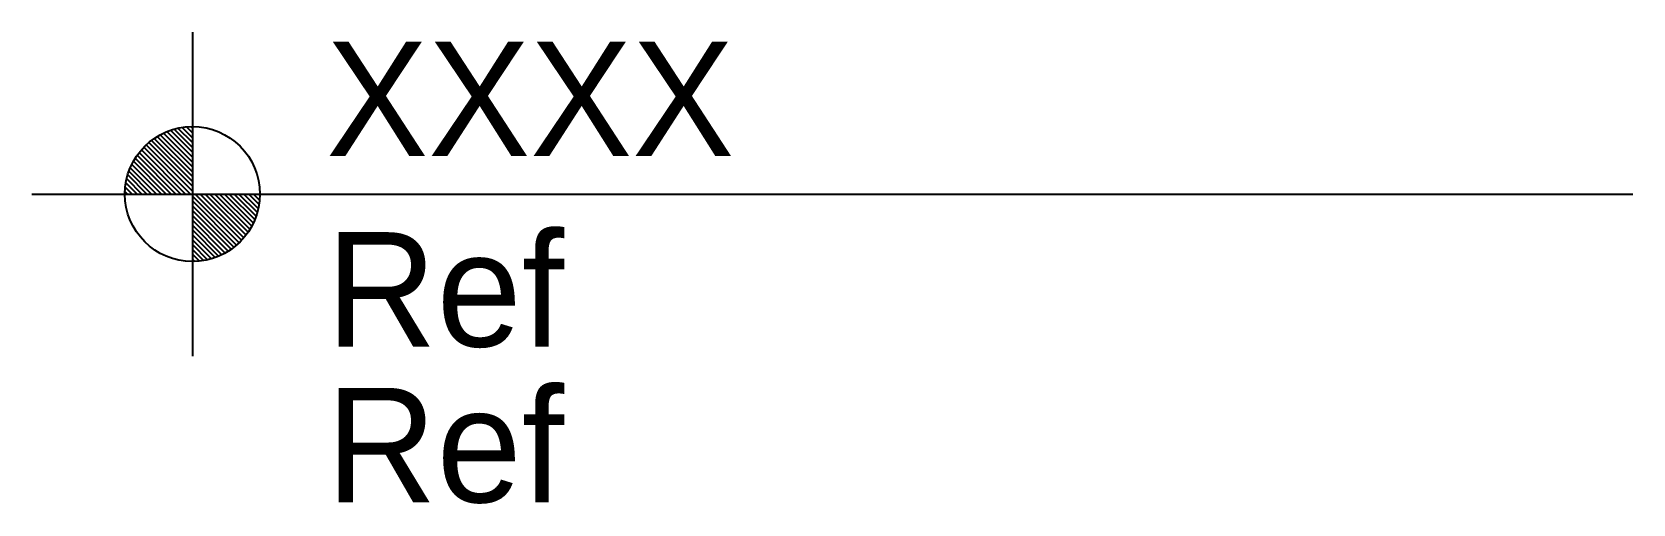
# Model space of a CAD drawing. Header units: inches. Extents: x -1.4 to 12.6, y -2.7 to 1.4.
import ezdxf
from ezdxf.enums import TextEntityAlignment as Align

# ---------------------------------------------------------------- set-up
doc = ezdxf.new("R2010")
doc.units = ezdxf.units.IN
doc.header["$MEASUREMENT"] = 0

# ---------------------------------------------------------------- blocks, each defined once
blk = doc.blocks.new('Elevation Marker')
at = {"linetype": 'ByBlock', "lineweight": -2}
h = blk.add_hatch(dxfattribs=at)
h.set_pattern_fill('ANSI31', color=0, scale=0.24, angle=90, style=0)
h.set_pattern_definition([(135, (-196.172413, -48.30566), (-0.0212132034, -0.0212132034), [])])
h.paths.add_polyline_path([(0, 0.59, 0.414214), (-0.59, 0), (0, 0)])
h.paths.add_polyline_path([(0.59, 0), (0, 0), (0, -0.59, 0.414214)])
at = {"color": 0, "linetype": 'ByBlock', "lineweight": -2, "ltscale": 10}
blk.add_line((0, 1.416), (0, -1.416), dxfattribs=at)
at = {"color": 0, "linetype": 'ByBlock', "lineweight": -2}
blk.add_line((-1.403, 0), (12.597, 0), dxfattribs=at)
blk.add_circle((0, 0), 0.59, dxfattribs=at)
blk.add_attdef('HEIGHT', (1.17, 0.333), '', height=1, dxfattribs=at)
for p in [(1.17, -0.333), (1.17, -1.694)]:
    blk.add_attdef('ELEV_OF', text='', height=1, dxfattribs=at).set_placement(p, align=Align.TOP_LEFT)

msp = doc.modelspace()

# ---------------------------------------------------------------- block references
ref = msp.add_blockref('Elevation Marker', (0, 0))
ref.add_attrib('HEIGHT', 'XXXX', (1.17, 0.333), dxfattribs={"color": 0, "linetype": 'ByBlock', "lineweight": -2, "height": 1})
ref.add_attrib('ELEV_OF', 'Ref', dxfattribs={"color": 0, "linetype": 'ByBlock', "lineweight": -2, "height": 1}).set_placement((1.17, -0.333), align=Align.TOP_LEFT)
ref.add_attrib('ELEV_OF', 'Ref', dxfattribs={"color": 0, "linetype": 'ByBlock', "lineweight": -2, "height": 1}).set_placement((1.17, -1.694), align=Align.TOP_LEFT)

doc.saveas('drawing.dxf')
